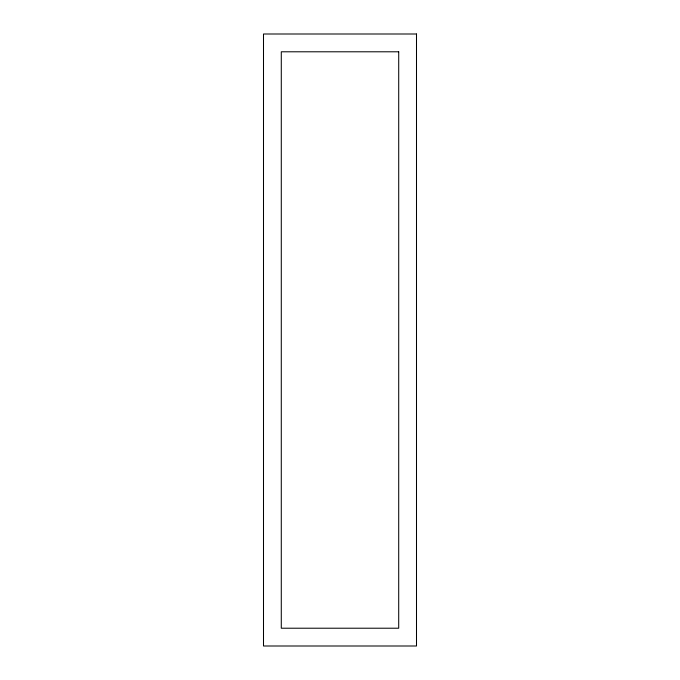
<?xml version="1.0" encoding="UTF-8"?>
<svg xmlns="http://www.w3.org/2000/svg" width="680" height="680" viewBox="0 0 680 680"><rect width="100%" height="100%" fill="white"/><g stroke="black" fill="none" stroke-linecap="round" stroke-linejoin="round"><path stroke-width="1.02" d="M416.5 34L263.5 34L263.5 646L416.5 646L416.5 34M398.718 51.791L281.291 51.791L281.282 628.218L398.709 628.218L398.718 51.782"/></g></svg>
